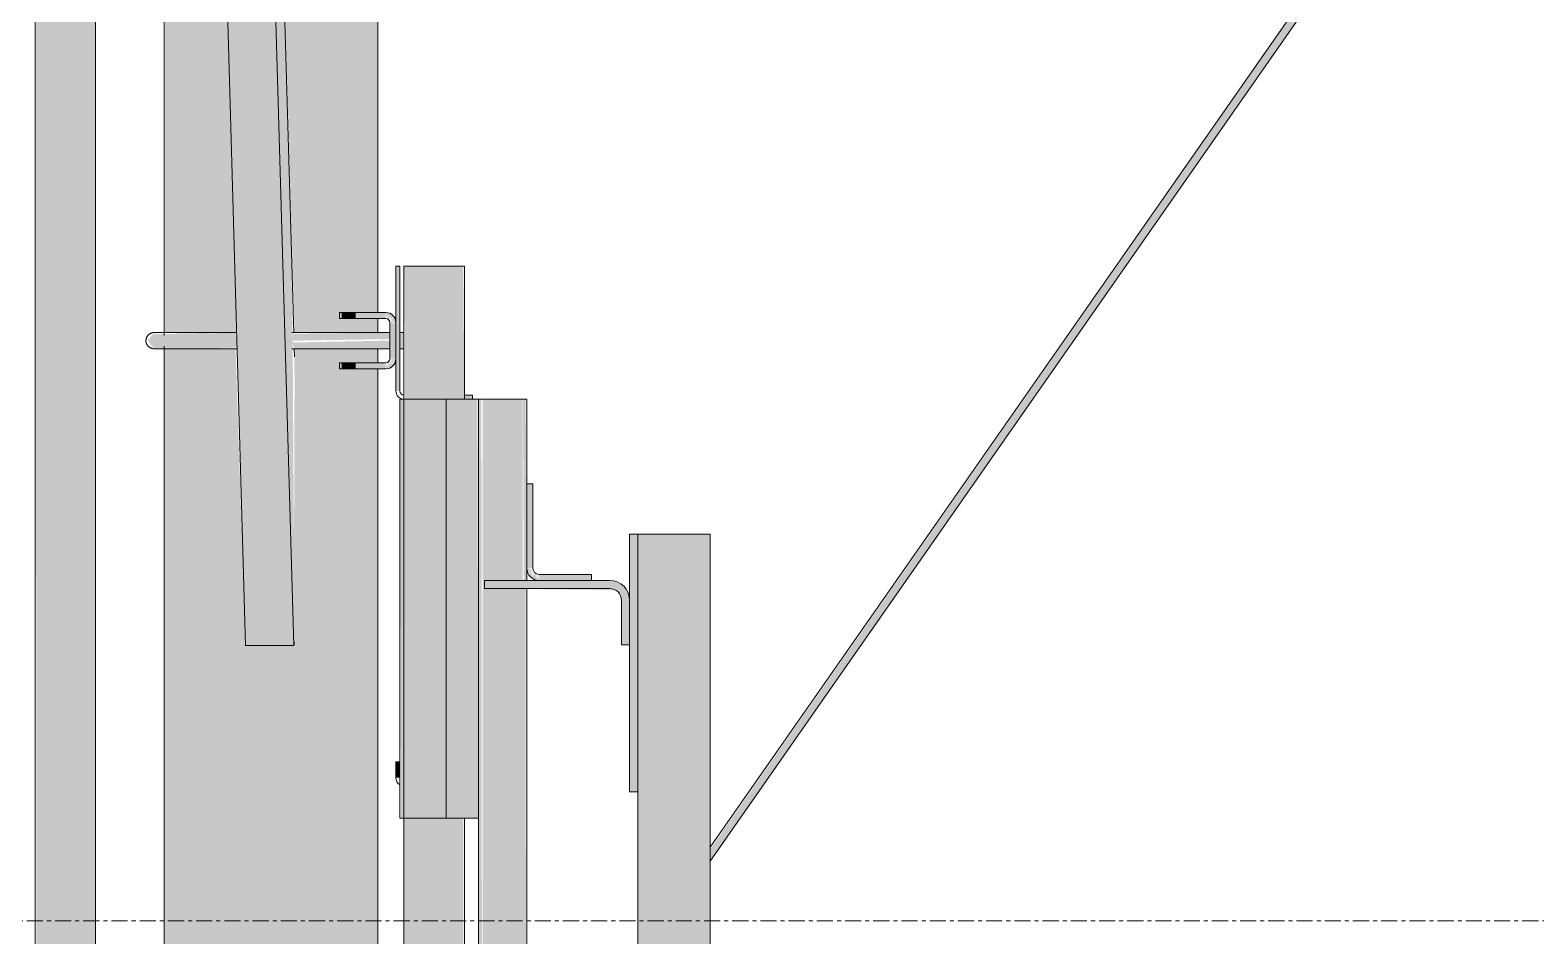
# Model space of a CAD drawing. Header units: inches. Extents: x -26493 to -10162, y -132 to 713.
# Drawn here: x -17242.21 to -17195.51, y 143.53 to 171.63 of the extents above; entities that cross this region are included whole.
import ezdxf

# ---------------------------------------------------------------- set-up
doc = ezdxf.new("R2010")
doc.units = ezdxf.units.IN
doc.header["$MEASUREMENT"] = 0
doc.linetypes.add('Grid Line 1_2_', pattern=[0.875, 0.5, -0.125, 0.125, -0.125])
doc.layers.add('A-FLOR-LEVL', color=51, linetype='Continuous', lineweight=9)
doc.layers.add('Q-SPCQ', color=91, linetype='Continuous', lineweight=9)

# ---------------------------------------------------------------- blocks, each defined once
blk = doc.blocks.new('Basketball_Backstop-Performance_Sports_Systems-3103-Ceiling_Hung - 27_-0_ to 27_-11 7_8_-706978-Section 1')
at = {"layer": 'Q-SPCQ'}
h = blk.add_hatch(color=256, dxfattribs=at)
h.paths.add_polyline_path([(-22196.337, 116), (-22193.678, 116), (-22193.697, 119.759), (-22196.99, 119.75), (-22196.99, 116), (-22196.547, 116)], flags=0)
h.paths.add_polyline_path([(-22196.148, 120.222), (-22195.314, 120.245), (-22193.678, 120.25), (-22193.678, 128.75), (-22196.99, 128.75), (-22196.982, 128.312), (-22195.87, 128.312), (-22195.87, 128.125), (-22196.99, 128.125), (-22196.987, 120.241), (-22196.169, 120.223)], flags=0)
h.paths.add_polyline_path([(-22196.337, 129.25), (-22193.678, 129.25), (-22193.678, 135.446), (-22196.99, 135.438), (-22196.981, 129.875), (-22195.87, 129.875), (-22195.87, 129.687), (-22196.99, 129.687), (-22196.981, 129.25), (-22196.504, 129.25)], flags=0)
h.paths.add_polyline_path([(-22196.148, 135.91), (-22195.238, 135.932), (-22193.678, 135.937), (-22193.678, 152.543), (-22194.463, 152.543), (-22194.773, 161.759), (-22196.548, 161.75), (-22196.99, 161.75), (-22196.977, 135.928), (-22196.169, 135.911)], flags=0)
h.paths.add_polyline_path([(-22196.148, 162.222), (-22195.111, 162.244), (-22194.741, 162.248), (-22196.547, 224.125), (-22196.99, 224.125), (-22196.959, 162.241), (-22196.169, 162.223)], flags=0)
h.paths.add_polyline_path([(-22193.678, 187.186), (-22193.678, 224.75), (-22194.751, 224.75), (-22193.727, 188.898)], flags=0)
h.paths.add_polyline_path([(-22196.513, 224.312), (-22196.547, 224.75), (-22196.99, 224.75), (-22196.99, 224.312), (-22196.547, 224.312)], flags=0)
h.paths.add_polyline_path([(-22194.244, 225.25), (-22193.678, 225.25), (-22193.678, 281.375), (-22195.812, 281.375), (-22195.812, 280.937), (-22196.242, 280.937), (-22196.299, 279.687), (-22196.32, 279.687), (-22194.765, 225.25), (-22194.535, 225.25)], flags=0)
h.paths.add_polyline_path([(-22196.99, 225.25), (-22196.54, 225.25), (-22196.552, 225.687), (-22196.99, 225.687)], flags=0)
h.paths.add_polyline_path([(-22196.877, 225.875), (-22196.558, 225.875), (-22196.99, 241.022), (-22196.99, 225.875), (-22196.915, 225.875)], flags=0)
h = blk.add_hatch(color=256, dxfattribs=at)
h.paths.add_polyline_path([(-22193.678, 116), (-22190.365, 116), (-22190.365, 119.125), (-22191.486, 119.125), (-22191.486, 119.312), (-22190.365, 119.312), (-22190.365, 119.75), (-22193.678, 119.75), (-22193.678, 118.566)], flags=0)
h.paths.add_polyline_path([(-22192.8, 120.25), (-22190.365, 120.25), (-22190.365, 120.687), (-22191.486, 120.687), (-22191.486, 120.875), (-22190.365, 120.911), (-22190.365, 128.759), (-22192.82, 128.768), (-22193.678, 128.75), (-22193.656, 120.25), (-22192.82, 120.25)], flags=0)
h.paths.add_polyline_path([(-22191.207, 129.222), (-22190.365, 129.241), (-22190.365, 134.812), (-22191.486, 134.812), (-22191.486, 135), (-22190.365, 135), (-22190.365, 135.437), (-22193.678, 135.437), (-22193.678, 129.241), (-22191.293, 129.228)], flags=0)
h.paths.add_polyline_path([(-22191.053, 135.937), (-22190.365, 135.937), (-22190.365, 136.375), (-22191.486, 136.375), (-22191.486, 136.562), (-22190.365, 136.562), (-22190.365, 161.125), (-22191.486, 161.125), (-22191.486, 161.312), (-22190.365, 161.312), (-22190.365, 161.75), (-22192.951, 161.75), (-22192.944, 160.765), (-22192.969, 152.543), (-22193.678, 152.543), (-22193.678, 135.937), (-22191.182, 135.937)], flags=0)
h.paths.add_polyline_path([(-22192.597, 162.25), (-22190.365, 162.25), (-22190.365, 162.687), (-22191.486, 162.687), (-22191.486, 162.875), (-22190.365, 162.875), (-22190.404, 224.758), (-22192.82, 224.768), (-22193.678, 224.75), (-22193.678, 187.186), (-22192.944, 162.25), (-22192.82, 162.25)], flags=0)
h.paths.add_polyline_path([(-22191.207, 225.222), (-22190.365, 225.241), (-22190.365, 281.375), (-22193.678, 281.375), (-22193.678, 225.241), (-22191.336, 225.231)], flags=0)
for points in [[(-22194.463, 152.543), (-22192.969, 152.543), (-22196.601, 279.687), (-22197.115, 279.687), (-22197.115, 280.918), (-22198.13, 280.918), (-22194.698, 160.765)], [(-22192.969, 152.543), (-22192.944, 152.633), (-22193.002, 161.935), (-22193.057, 165.454), (-22196.368, 279.687), (-22196.601, 279.687), (-22193.204, 160.765)], [(-22189.536, 162.437), (-22189.535, 162.437), (-22189.521, 164.313)], [(-22191.303, 162.687), (-22191.053, 162.687), (-22191.053, 162.875), (-22191.486, 162.875), (-22191.486, 162.687), (-22191.406, 162.687)], [(-22194.733, 162), (-22194.773, 162.242), (-22197.341, 162.2), (-22197.494, 162), (-22194.773, 162)], [(-22189.539, 162), (-22189.539, 162), (-22189.536, 162.437)], [(-22197.31, 161.75), (-22195.785, 161.751), (-22194.727, 161.785), (-22194.733, 162), (-22197.494, 162), (-22197.341, 161.798), (-22197.264, 161.767)], [(-22189.543, 161.562), (-22189.542, 161.562), (-22189.539, 162)], [(-22191.406, 161.125), (-22191.053, 161.125), (-22191.053, 161.312), (-22191.486, 161.312), (-22191.486, 161.125)], [(-22187.679, 160.313), (-22187.678, 160.313), (-22187.682, 160.765)], [(-22189.147, 147.188), (-22188.615, 147.188), (-22188.615, 160.188), (-22189.678, 160.188), (-22189.642, 147.188), (-22189.367, 147.188)], [(-22188.469, 147.188), (-22188.24, 147.188), (-22188.24, 160.188), (-22188.615, 160.188), (-22188.615, 147.188)], [(-22187.49, 147.188), (-22187.49, 160.188), (-22188.24, 160.188), (-22188.24, 147.188), (-22187.864, 147.188)], [(-22187.49, 147.188), (-22187.24, 147.188), (-22187.274, 160.188), (-22187.49, 160.188), (-22187.49, 149.043)], [(-22187.115, 118.688), (-22187.148, 160.188), (-22187.24, 160.188), (-22187.204, 118.688), (-22187.148, 118.688)], [(-22185.865, 118.688), (-22185.865, 154.313), (-22187.053, 154.313), (-22187.053, 154.563), (-22185.865, 154.563), (-22185.865, 160.188), (-22187.115, 160.188), (-22187.115, 118.688), (-22186.654, 118.688)], [(-22182.303, 148), (-22182.303, 156), (-22182.553, 156), (-22182.553, 148)], [(-22181.812, 114), (-22180.053, 114), (-22180.053, 156), (-22182.303, 156), (-22182.303, 114)], [(-22182.553, 152.563), (-22182.574, 154.099), (-22182.736, 154.379), (-22183.016, 154.541), (-22183.178, 154.563), (-22187.053, 154.563), (-22187.053, 154.313), (-22182.99, 154.262), (-22182.853, 154.125), (-22182.803, 153.938), (-22182.803, 152.563)], [(-22189.678, 148.438), (-22189.678, 148.938), (-22189.803, 148.938), (-22189.803, 148.438)]]:
    blk.add_hatch(color=256, dxfattribs=at).paths.add_polyline_path(points, flags=0)
h = blk.add_hatch(color=256, dxfattribs=at)
h.paths.add_polyline_path([(-22200.973, 128), (-22200.928, 128), (-22200.928, 130), (-22200.053, 130), (-22200.06, 130.75), (-22200.99, 130.75), (-22200.99, 128)], flags=0)
h.paths.add_polyline_path([(-22200.053, 137.75), (-22200.053, 224), (-22200.928, 224), (-22200.958, 226), (-22200.99, 226), (-22200.949, 137.75), (-22200.077, 137.75)], flags=0)
h = blk.add_hatch(color=256, dxfattribs=at)
h.paths.add_polyline_path([(-22200.053, 130), (-22199.115, 130), (-22199.147, 130.75), (-22200.053, 130.75)], flags=0)
h.paths.add_polyline_path([(-22200.029, 137.75), (-22199.115, 137.75), (-22199.149, 224), (-22200.053, 224), (-22200.053, 137.75)], flags=0)
h = blk.add_hatch(color=256, dxfattribs=at)
h.paths.add_polyline_path([(-22185.74, 137.708), (-22182.303, 142.696), (-22182.303, 143.069), (-22185.74, 138.079), (-22185.74, 137.715)], flags=0)
h.paths.add_polyline_path([(-22180.053, 145.856), (-22136.298, 208.604), (-22136.498, 208.689), (-22180.053, 146.222), (-22180.053, 145.862)], flags=0)
h.paths.add_polyline_path([(-22135.323, 209.936), (-22135.368, 209.967), (-22135.326, 209.936)], flags=0)
h.paths.add_polyline_path([(-22135.471, 209.999), (-22135.507, 210.045), (-22135.471, 210)], flags=0)
h = blk.add_hatch(color=256, dxfattribs=at)
h.paths.add_polyline_path([(-22187.677, 160.188), (-22187.428, 160.188), (-22187.428, 160.313), (-22187.678, 160.313), (-22187.678, 160.188)], flags=0)
h.paths.add_polyline_path([(-22189.803, 160.438), (-22189.678, 160.438), (-22189.678, 164.313), (-22189.803, 164.313), (-22189.803, 160.765)], flags=0)
h = blk.add_hatch(color=256, dxfattribs=at)
h.paths.add_polyline_path([(-22189.26, 123.063), (-22188.615, 123.063), (-22188.615, 147.188), (-22189.553, 147.188), (-22189.512, 123.063), (-22189.278, 123.063)], flags=0)
h.paths.add_polyline_path([(-22189.521, 164.313), (-22189.553, 164.313), (-22189.549, 160.765)], flags=0)
h.paths.add_polyline_path([(-22189.084, 160.188), (-22188.615, 160.188), (-22188.615, 164.313), (-22189.521, 164.313), (-22189.521, 160.188), (-22189.102, 160.188)], flags=0)
h = blk.add_hatch(color=256, dxfattribs=at)
h.paths.add_polyline_path([(-22188.593, 123.063), (-22187.678, 123.063), (-22187.71, 147.188), (-22188.615, 147.188), (-22188.615, 123.063)], flags=0)
h.paths.add_polyline_path([(-22188.615, 160.188), (-22187.678, 160.188), (-22187.71, 164.313), (-22188.615, 164.313), (-22188.615, 160.765)], flags=0)
h = blk.add_hatch(color=256, dxfattribs=at)
h.paths.add_polyline_path([(-22190.115, 161.125), (-22190.034, 161.136), (-22190.083, 161.317)], flags=0)
h.paths.add_polyline_path([(-22190.115, 161.125), (-22190.115, 161.312), (-22191.053, 161.312), (-22191.053, 161.125)], flags=0)
h.paths.add_polyline_path([(-22189.813, 161.357), (-22189.803, 161.437), (-22189.995, 161.405)], flags=0)
h.paths.add_polyline_path([(-22189.845, 161.281), (-22189.813, 161.357), (-22190.007, 161.375)], flags=0)
h.paths.add_polyline_path([(-22189.894, 161.217), (-22189.845, 161.281), (-22190.027, 161.349)], flags=0)
h.paths.add_polyline_path([(-22190.034, 161.136), (-22189.894, 161.217), (-22190.053, 161.329)], flags=0)
h.paths.add_polyline_path([(-22189.803, 162.562), (-22189.813, 162.643), (-22189.995, 162.595)], flags=0)
h.paths.add_polyline_path([(-22189.99, 161.437), (-22189.803, 161.437), (-22189.803, 162.562), (-22189.99, 162.562)], flags=0)
h.paths.add_polyline_path([(-22190.007, 162.625), (-22189.813, 162.643), (-22189.845, 162.719)], flags=0)
h.paths.add_polyline_path([(-22190.027, 162.651), (-22189.845, 162.719), (-22189.894, 162.783)], flags=0)
h.paths.add_polyline_path([(-22190.034, 162.864), (-22190.115, 162.875), (-22190.083, 162.683)], flags=0)
h.paths.add_polyline_path([(-22190.053, 162.671), (-22189.894, 162.783), (-22190.034, 162.864)], flags=0)
h.paths.add_polyline_path([(-22190.115, 162.687), (-22190.115, 162.875), (-22191.053, 162.875), (-22191.053, 162.687)], flags=0)
h = blk.add_hatch(color=256, dxfattribs=at)
h.paths.add_polyline_path([(-22193.003, 162), (-22189.99, 162.049), (-22189.99, 162.25), (-22192.992, 162.217), (-22193.003, 162.009)], flags=0)
h.paths.add_polyline_path([(-22189.553, 162), (-22189.553, 162.25), (-22189.678, 162.209), (-22189.678, 162)], flags=0)
h = blk.add_hatch(color=256, dxfattribs=at)
h.paths.add_polyline_path([(-22189.99, 161.75), (-22189.99, 162), (-22193.003, 161.944), (-22192.969, 161.75), (-22191.495, 161.75)], flags=0)
h.paths.add_polyline_path([(-22189.553, 161.75), (-22189.553, 162), (-22189.678, 161.988), (-22189.678, 161.75)], flags=0)
h = blk.add_hatch(color=256, dxfattribs=at)
h.paths.add_polyline_path([(-22185.865, 118.688), (-22185.74, 118.688), (-22185.781, 154.313), (-22185.865, 154.313), (-22185.865, 123.255)], flags=0)
h.paths.add_polyline_path([(-22185.807, 154.563), (-22185.74, 154.563), (-22185.777, 160.188), (-22185.865, 160.188), (-22185.833, 154.563)], flags=0)
h = blk.add_hatch(color=256, dxfattribs=at)
h.paths.add_polyline_path([(-22185.365, 154.563), (-22183.74, 154.563), (-22183.74, 154.75), (-22185.365, 154.75)], flags=0)
h.paths.add_polyline_path([(-22185.69, 154.75), (-22185.528, 154.844), (-22185.728, 154.84)], flags=0)
h.paths.add_polyline_path([(-22185.63, 154.672), (-22185.498, 154.805), (-22185.69, 154.75)], flags=0)
h.paths.add_polyline_path([(-22185.462, 154.575), (-22185.459, 154.775), (-22185.63, 154.672), (-22185.553, 154.613)], flags=0)
h.paths.add_polyline_path([(-22185.365, 154.563), (-22185.414, 154.756), (-22185.462, 154.575)], flags=0)
h.paths.add_polyline_path([(-22185.728, 154.84), (-22185.546, 154.889), (-22185.74, 154.938)], flags=0)
h.paths.add_polyline_path([(-22185.74, 154.938), (-22185.553, 154.938), (-22185.553, 157.563), (-22185.74, 157.563), (-22185.74, 156.076)], flags=0)
for p, q in [((-22198.13, 280.918), (-22194.463, 152.543)), ((-22196.601, 279.687), (-22192.969, 152.543)), ((-22196.32, 279.687), (-22192.965, 162.241)), ((-22200.99, 226), (-22200.99, 128)), ((-22190.365, 162.875), (-22190.365, 224.828)), ((-22199.115, 130), (-22199.115, 224)), ((-22196.99, 224.125), (-22196.99, 162.161)), ((-22136.474, 208.723), (-22180.053, 146.292)), ((-22180.053, 145.856), (-22136.263, 208.589)), ((-22189.678, 164.313), (-22189.803, 164.313)), ((-22189.803, 164.313), (-22189.803, 160.438)), ((-22189.678, 160.438), (-22189.678, 164.313)), ((-22189.553, 164.313), (-22189.553, 118.813)), ((-22189.553, 164.313), (-22188.615, 164.313)), ((-22188.615, 164.313), (-22187.678, 164.313)), ((-22187.678, 160.188), (-22187.678, 164.313)), ((-22191.553, 162.875), (-22191.553, 162.687)), ((-22191.489, 162.875), (-22191.553, 162.875)), ((-22191.553, 162.875), (-22191.053, 162.875)), ((-22191.553, 162.875), (-22191.553, 162.687)), ((-22191.053, 162.687), (-22191.553, 162.687)), ((-22191.553, 162.687), (-22191.489, 162.687)), ((-22190.115, 162.875), (-22191.053, 162.875)), ((-22191.053, 162.687), (-22190.115, 162.687)), ((-22190.365, 162.233), (-22190.365, 162.687)), ((-22189.99, 162.562), (-22189.99, 161.437)), ((-22189.99, 162.25), (-22193.026, 162.25)), ((-22189.553, 162.25), (-22189.678, 162.25)), ((-22196.99, 161.828), (-22196.99, 135.849)), ((-22193.026, 161.75), (-22189.99, 161.75)), ((-22192.952, 161.762), (-22192.944, 161.497)), ((-22190.365, 161.312), (-22190.365, 161.759)), ((-22189.678, 161.75), (-22189.541, 161.75)), ((-22191.553, 161.312), (-22191.553, 161.125)), ((-22191.489, 161.312), (-22191.553, 161.312)), ((-22191.553, 161.312), (-22191.053, 161.312)), ((-22191.553, 161.312), (-22191.553, 161.125)), ((-22191.053, 161.125), (-22191.553, 161.125)), ((-22191.553, 161.125), (-22191.489, 161.125)), ((-22191.053, 161.312), (-22190.115, 161.312)), ((-22190.115, 161.125), (-22191.053, 161.125)), ((-22190.365, 136.562), (-22190.365, 161.125)), ((-22189.678, 160.188), (-22189.678, 147.188)), ((-22189.678, 160.188), (-22188.615, 160.188)), ((-22189.553, 160.188), (-22189.553, 160.313)), ((-22189.553, 160.313), (-22189.553, 160.188)), ((-22188.615, 160.188), (-22188.237, 160.188)), ((-22188.24, 160.188), (-22187.49, 160.188)), ((-22188.24, 160.188), (-22188.24, 147.188)), ((-22187.428, 160.313), (-22187.678, 160.313)), ((-22187.678, 160.313), (-22187.678, 160.188)), ((-22187.49, 160.188), (-22187.24, 160.188)), ((-22187.428, 160.188), (-22187.428, 160.313)), ((-22187.24, 147.188), (-22187.24, 160.188)), ((-22187.24, 160.188), (-22187.24, 123.063)), ((-22187.24, 160.188), (-22187.115, 160.188)), ((-22187.115, 160.188), (-22185.865, 160.188)), ((-22185.865, 160.188), (-22185.74, 160.188)), ((-22185.74, 157.563), (-22185.74, 160.188)), ((-22185.553, 157.563), (-22185.74, 157.563)), ((-22185.74, 157.563), (-22185.74, 154.938)), ((-22185.553, 154.938), (-22185.553, 157.563)), ((-22182.553, 148), (-22182.553, 156)), ((-22182.553, 156), (-22182.303, 156)), ((-22182.303, 114), (-22182.303, 156)), ((-22180.053, 156), (-22182.303, 156)), ((-22182.303, 156), (-22182.303, 148)), ((-22180.053, 156), (-22180.053, 114)), ((-22185.74, 154.563), (-22185.74, 154.938)), ((-22183.74, 154.75), (-22185.365, 154.75)), ((-22183.74, 154.563), (-22183.74, 154.75)), ((-22183.178, 154.563), (-22187.053, 154.563)), ((-22187.053, 154.563), (-22187.053, 154.313)), ((-22187.053, 154.313), (-22183.178, 154.313)), ((-22185.74, 118.688), (-22185.74, 154.313)), ((-22185.365, 154.563), (-22183.74, 154.563)), ((-22182.803, 153.938), (-22182.803, 152.563)), ((-22192.969, 152.543), (-22194.463, 152.543)), ((-22192.944, 152.633), (-22192.969, 152.543)), ((-22182.803, 152.563), (-22182.553, 152.563)), ((-22189.678, 148.938), (-22189.803, 148.938)), ((-22189.803, 148.938), (-22189.803, 148.438)), ((-22189.678, 148.438), (-22189.678, 148.938)), ((-22189.678, 148.438), (-22189.678, 148.221)), ((-22189.678, 148.221), (-22189.678, 148.438)), ((-22182.553, 148), (-22182.303, 148)), ((-22188.615, 147.188), (-22189.678, 147.188)), ((-22188.237, 147.188), (-22188.615, 147.188)), ((-22187.49, 147.188), (-22188.24, 147.188)), ((-22187.678, 118.813), (-22187.678, 147.188)), ((-22187.24, 147.188), (-22187.49, 147.188))]:
    blk.add_line(p, q, dxfattribs=at)
at = {"layer": 'Q-SPCQ', "flags": 128}
for points in [[(-22197.553, 162), (-22197.553, 162.01), (-22197.552, 162.02), (-22197.551, 162.03), (-22197.55, 162.04), (-22197.548, 162.05), (-22197.546, 162.059), (-22197.543, 162.069), (-22197.54, 162.079), (-22197.537, 162.088), (-22197.533, 162.097), (-22197.529, 162.106), (-22197.525, 162.115), (-22197.52, 162.124), (-22197.515, 162.133), (-22197.509, 162.141), (-22197.503, 162.149), (-22197.497, 162.157), (-22197.491, 162.165), (-22197.484, 162.172), (-22197.477, 162.179), (-22197.47, 162.186), (-22197.462, 162.193), (-22197.454, 162.199), (-22197.446, 162.205), (-22197.438, 162.21), (-22197.429, 162.216), (-22197.421, 162.22), (-22197.412, 162.225), (-22197.403, 162.229), (-22197.393, 162.233), (-22197.384, 162.236), (-22197.374, 162.24), (-22197.365, 162.242), (-22197.355, 162.244), (-22197.345, 162.246), (-22197.335, 162.248), (-22197.325, 162.249), (-22197.316, 162.25), (-22197.306, 162.25), (-22197.303, 162.25)], [(-22194.741, 162.25), (-22194.818, 162.25), (-22194.955, 162.25), (-22195.089, 162.25), (-22195.222, 162.25), (-22195.352, 162.25), (-22195.479, 162.25), (-22195.603, 162.25), (-22195.725, 162.25), (-22195.843, 162.25), (-22195.957, 162.25), (-22196.068, 162.25), (-22196.175, 162.25), (-22196.278, 162.25), (-22196.377, 162.25), (-22196.472, 162.25), (-22196.562, 162.25), (-22196.647, 162.25), (-22196.728, 162.25), (-22196.804, 162.25), (-22196.875, 162.25), (-22196.941, 162.25), (-22197.001, 162.25), (-22197.056, 162.25), (-22197.106, 162.25), (-22197.151, 162.25), (-22197.189, 162.25), (-22197.223, 162.25), (-22197.25, 162.25), (-22197.272, 162.25), (-22197.288, 162.25), (-22197.298, 162.25), (-22197.303, 162.25), (-22197.303, 162.25)], [(-22197.303, 162.25), (-22197.3, 162.25), (-22197.291, 162.25), (-22197.277, 162.25), (-22197.257, 162.25), (-22197.231, 162.25), (-22197.199, 162.25), (-22197.162, 162.25), (-22197.119, 162.25), (-22197.07, 162.25), (-22197.017, 162.25)], [(-22197.303, 161.75), (-22197.313, 161.75), (-22197.323, 161.751), (-22197.333, 161.752), (-22197.343, 161.753), (-22197.352, 161.755), (-22197.362, 161.757), (-22197.372, 161.76), (-22197.381, 161.763), (-22197.391, 161.766), (-22197.4, 161.77), (-22197.409, 161.774), (-22197.418, 161.778), (-22197.427, 161.783), (-22197.436, 161.788), (-22197.444, 161.794), (-22197.452, 161.799), (-22197.46, 161.806), (-22197.468, 161.812), (-22197.475, 161.819), (-22197.482, 161.826), (-22197.489, 161.833), (-22197.495, 161.841), (-22197.502, 161.849), (-22197.508, 161.857), (-22197.513, 161.865), (-22197.518, 161.873), (-22197.523, 161.882), (-22197.528, 161.891), (-22197.532, 161.9), (-22197.536, 161.909), (-22197.539, 161.919), (-22197.542, 161.928), (-22197.545, 161.938), (-22197.547, 161.948), (-22197.549, 161.958), (-22197.551, 161.967), (-22197.552, 161.977), (-22197.552, 161.987), (-22197.553, 161.997), (-22197.553, 162)], [(-22197.001, 161.75), (-22197.056, 161.75), (-22197.106, 161.75), (-22197.151, 161.75), (-22197.189, 161.75), (-22197.223, 161.75), (-22197.25, 161.75), (-22197.272, 161.75), (-22197.288, 161.75), (-22197.298, 161.75), (-22197.303, 161.75), (-22197.303, 161.75)], [(-22197.303, 161.75), (-22197.3, 161.75), (-22197.291, 161.75), (-22197.277, 161.75), (-22197.257, 161.75), (-22197.231, 161.75), (-22197.199, 161.75), (-22197.162, 161.75), (-22197.119, 161.75), (-22197.07, 161.75), (-22197.017, 161.75), (-22196.958, 161.75), (-22196.893, 161.75), (-22196.824, 161.75), (-22196.749, 161.75), (-22196.67, 161.75), (-22196.585, 161.75), (-22196.497, 161.75), (-22196.403, 161.75), (-22196.305, 161.75), (-22196.203, 161.75), (-22196.097, 161.75), (-22195.987, 161.75), (-22195.874, 161.75), (-22195.757, 161.75), (-22195.636, 161.75), (-22195.513, 161.75), (-22195.386, 161.75), (-22195.257, 161.75), (-22195.125, 161.75), (-22194.991, 161.75), (-22194.855, 161.75), (-22194.726, 161.75)]]:
    blk.add_lwpolyline(points, dxfattribs=at)
at = {"layer": 'Q-SPCQ'}
for centre, radius, start, end in [((-22190.115, 162.562), 0.312, 0, 90), ((-22190.115, 162.562), 0.125, 0, 90), ((-22190.115, 161.437), 0.312, 270, 0), ((-22190.115, 161.437), 0.125, 270, 0), ((-22189.553, 160.438), 0.25, 180, 270), ((-22189.553, 160.438), 0.125, 180, 270), ((-22185.365, 154.938), 0.375, 180, 270), ((-22185.365, 154.938), 0.188, 180, 270), ((-22183.178, 153.938), 0.625, 0, 90), ((-22183.178, 153.938), 0.375, 0, 90), ((-22189.553, 148.438), 0.25, 180, 240)]:
    blk.add_arc(centre, radius, start, end, dxfattribs=at)

msp = doc.modelspace()

# ---------------------------------------------------------------- linework, layer by layer
at = {"layer": 'A-FLOR-LEVL', "linetype": 'Grid Line 1_2_'}
msp.add_line((-18203.935, 144), (-15467.164, 144), dxfattribs=at)

# ---------------------------------------------------------------- block references
at = {"layer": 'Q-SPCQ'}
msp.add_blockref('Basketball_Backstop-Performance_Sports_Systems-3103-Ceiling_Hung - 27_-0_ to 27_-11 7_8_-706978-Section 1', (4958.936, 0), dxfattribs=at)

doc.saveas('drawing.dxf')
